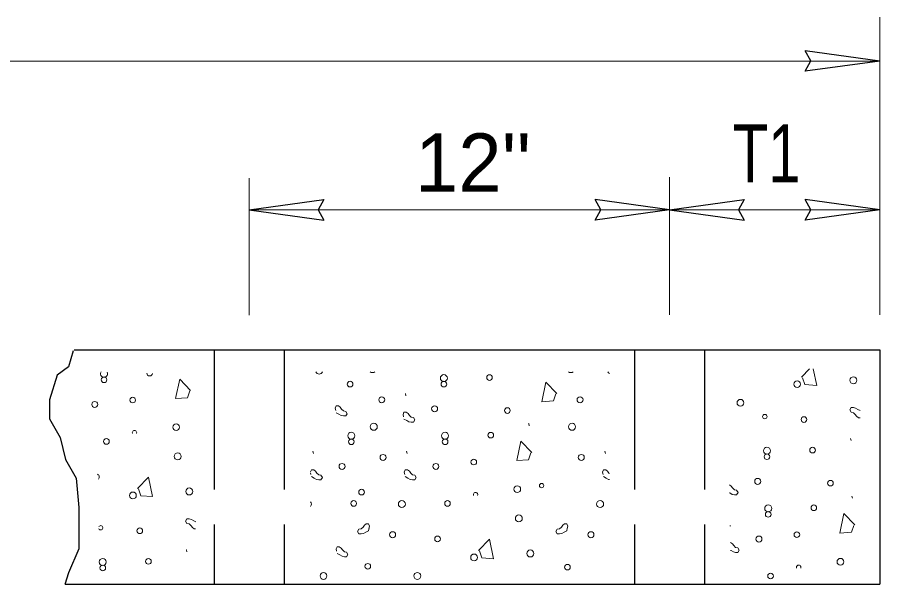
# Model space of a CAD drawing. Extents: x -750 to -381, y 157 to 431.
# Drawn here: x -616.79 to -597.52, y 322.86 to 335.54 of the extents above; entities that cross this region are included whole.
import ezdxf

# ---------------------------------------------------------------- set-up
doc = ezdxf.new("R2010")
doc.units = 0
doc.header["$LTSCALE"] = 0.52
doc.linetypes.add('LONG_DASHED', pattern=[7.5, 6, -1.5])
doc.layers.add('1', color=7, linetype='Continuous', lineweight=13)

msp = doc.modelspace()

# ---------------------------------------------------------------- linework, layer by layer
at = {"layer": '1'}
for p, q in [((-597.5181, 328.8913), (-597.5181, 335.5445)), ((-621.6054, 334.5654), (-597.5181, 334.5654)), ((-611.6057, 331.9442), (-611.6057, 328.8834)), ((-602.2139, 328.8913), (-602.2139, 331.9672)), ((-599.263, 327.4983), (-599.0842, 327.6844)), ((-610.2349, 325.3637), (-610.2276, 325.3268))]:
    msp.add_line(p, q, dxfattribs=at)
at = {"layer": '1', "lineweight": 25}
for p, q in [((-597.5181, 334.5654), (-599.1842, 334.7943)), ((-597.5181, 334.5654), (-599.1842, 334.3365)), ((-611.6054, 331.2392), (-609.9393, 331.4681)), ((-602.2139, 331.2392), (-603.88, 331.4681)), ((-602.2139, 331.2392), (-600.5479, 331.4681)), ((-597.5181, 331.2392), (-599.1842, 331.4681)), ((-611.6054, 331.2392), (-609.9393, 331.0102)), ((-602.2139, 331.2392), (-603.88, 331.0102)), ((-602.2139, 331.2392), (-600.5479, 331.0102)), ((-597.5181, 331.2392), (-599.1842, 331.0102)), ((-597.5193, 322.8621), (-615.7199, 322.8621))]:
    msp.add_line(p, q, dxfattribs=at)
at = {"layer": '1', "linetype": 'LONG_DASHED', "lineweight": 25}
for p, q in [((-612.3882, 328.1087), (-612.3882, 322.8692)), ((-610.823, 328.1087), (-610.823, 322.8692)), ((-602.9966, 328.1087), (-602.9966, 322.8597)), ((-601.4313, 328.1087), (-601.4313, 322.8597))]:
    msp.add_line(p, q, dxfattribs=at)
at = {"layer": '1', "lineweight": 25}
for points in [[(-599.1842, 334.3365), (-599.0553, 334.5677), (-599.1842, 334.7943)], [(-609.9393, 331.4681), (-610.0683, 331.2368), (-609.9393, 331.0102)], [(-603.88, 331.0102), (-603.7511, 331.2416), (-603.88, 331.4681)], [(-600.5479, 331.4681), (-600.6768, 331.2368), (-600.5479, 331.0102)], [(-599.1842, 331.0102), (-599.0553, 331.2416), (-599.1842, 331.4681)], [(-615.5384, 328.0891), (-615.648, 327.7291), (-615.8984, 327.5412), (-616.0705, 326.9933), (-616.0705, 326.5707), (-615.8358, 326.1481), (-615.7106, 325.6629), (-615.4758, 325.2403), (-615.4132, 324.5828), (-615.4132, 323.6594), (-615.648, 323.1272), (-615.7247, 322.868)], [(-615.5186, 328.1086), (-597.5181, 328.1086), (-597.5181, 322.8692)]]:
    msp.add_lwpolyline(points, dxfattribs=at)
at = {"layer": '1'}
for points in [[(-597.5181, 331.2392), (-602.2139, 331.2392), (-611.6054, 331.2392)], [(-599.0045, 327.6844), (-598.9272, 327.3151), (-599.1917, 327.3354), (-599.2426, 327.4881)], [(-612.9168, 327.2041), (-613.1611, 327.4583), (-613.2525, 327.0208), (-612.9881, 327.0412), (-612.9372, 327.1938)], [(-604.7343, 327.1348), (-604.9786, 327.389), (-605.07, 326.9516), (-604.8056, 326.9719), (-604.7547, 327.1245)], [(-608.1182, 327.132), (-608.106, 327.0842), (-608.1046, 327.083)], [(-609.6646, 326.704), (-609.6037, 326.6736), (-609.5527, 326.6431), (-609.5019, 326.6327), (-609.451, 326.6327), (-609.4205, 326.6837), (-609.451, 326.7345), (-609.5019, 326.7448), (-609.5425, 326.7854), (-609.5732, 326.8262), (-609.6137, 326.8567), (-609.6646, 326.8567), (-609.685, 326.8057), (-609.6749, 326.7549)], [(-608.1492, 326.5643), (-608.0883, 326.5338), (-608.0373, 326.5033), (-607.9865, 326.4931), (-607.9357, 326.4931), (-607.9052, 326.5439), (-607.9357, 326.5947), (-607.9865, 326.6051), (-608.0271, 326.6457), (-608.0577, 326.6864), (-608.0983, 326.7169), (-608.1492, 326.7169), (-608.1696, 326.6661), (-608.1595, 326.6152)], [(-597.9556, 326.7522), (-598.0061, 326.7773), (-598.0569, 326.8078), (-598.1078, 326.8181), (-598.1587, 326.8181), (-598.1892, 326.7672), (-598.1587, 326.7163), (-598.1078, 326.7061), (-598.0672, 326.6655), (-598.0365, 326.6248), (-597.9959, 326.5942), (-597.9562, 326.5942)], [(-605.35, 326.4154), (-605.3623, 326.4633), (-605.3637, 326.4645)], [(-598.1583, 326.0811), (-598.1706, 326.1288), (-598.172, 326.1302)], [(-605.2952, 325.8183), (-605.5394, 326.0725), (-605.6309, 325.6351), (-605.3664, 325.6555), (-605.3156, 325.8081)], [(-610.1863, 325.8436), (-610.1742, 325.7958), (-610.1727, 325.7945)], [(-608.0902, 325.8436), (-608.078, 325.7958), (-608.0765, 325.7945)], [(-603.6595, 325.8436), (-603.6472, 325.7958), (-603.6458, 325.7945)], [(-610.2173, 325.2759), (-610.1563, 325.2454), (-610.1055, 325.2149), (-610.0546, 325.2047), (-610.0037, 325.2047), (-609.9733, 325.2555), (-610.0037, 325.3063), (-610.0546, 325.3167), (-610.0952, 325.3572), (-610.1259, 325.398), (-610.1665, 325.4285), (-610.2173, 325.4285), (-610.2349, 325.3846)], [(-608.1212, 325.2759), (-608.0602, 325.2454), (-608.0093, 325.2149), (-607.9584, 325.2047), (-607.9076, 325.2047), (-607.8771, 325.2555), (-607.9076, 325.3063), (-607.9584, 325.3167), (-607.9991, 325.3572), (-608.0297, 325.398), (-608.0703, 325.4285), (-608.1212, 325.4285), (-608.1416, 325.3776), (-608.1314, 325.3268)], [(-603.5582, 325.3471), (-603.5683, 325.3572), (-603.599, 325.398), (-603.6396, 325.4285), (-603.6904, 325.4285), (-603.7108, 325.3776), (-603.7007, 325.3268)], [(-614.1043, 325.0119), (-613.8601, 325.2661), (-613.7686, 324.8287), (-614.0331, 324.849), (-614.0839, 325.0017)], [(-603.6904, 325.2759), (-603.6295, 325.2454), (-603.5786, 325.2149), (-603.5582, 325.2107)], [(-600.8719, 324.9127), (-600.8686, 324.9111), (-600.8177, 324.8806), (-600.7668, 324.8703), (-600.7159, 324.8703), (-600.6854, 324.9212), (-600.7159, 324.972), (-600.7668, 324.9823), (-600.8074, 325.0229), (-600.8381, 325.0637), (-600.8745, 325.0911)], [(-598.1302, 324.7927), (-598.1425, 324.8404), (-598.144, 324.8417)], [(-598.0755, 324.1956), (-598.3197, 324.4497), (-598.4112, 324.0123), (-598.1467, 324.0327), (-598.0959, 324.1853)], [(-612.8036, 324.2691), (-612.8473, 324.2909), (-612.8982, 324.3214), (-612.9491, 324.3317), (-613, 324.3317), (-613.0304, 324.2808), (-613, 324.2299), (-612.9491, 324.2197), (-612.9085, 324.179), (-612.8778, 324.1382), (-612.8372, 324.1078), (-612.806, 324.1078)], [(-608.9418, 324.0683), (-609.0027, 324.0378), (-609.0537, 324.0073), (-609.1045, 323.9971), (-609.1554, 323.9971), (-609.1859, 324.0479), (-609.1554, 324.0988), (-609.1045, 324.1091), (-609.0639, 324.1497), (-609.0332, 324.1904), (-608.9927, 324.2209), (-608.9418, 324.2209), (-608.9214, 324.1701), (-608.9315, 324.1192)], [(-604.5111, 324.0683), (-604.5721, 324.0378), (-604.6229, 324.0073), (-604.6738, 323.9971), (-604.7247, 323.9971), (-604.7552, 324.0479), (-604.7247, 324.0988), (-604.6738, 324.1091), (-604.6332, 324.1497), (-604.6026, 324.1904), (-604.562, 324.2209), (-604.5111, 324.2209), (-604.4907, 324.1701), (-604.5008, 324.1192)], [(-600.8612, 324.1843), (-600.8582, 324.1731), (-600.8568, 324.1717)], [(-608.9307, 324.1173), (-608.9429, 324.0695), (-608.9444, 324.0682)], [(-604.5, 324.1173), (-604.5122, 324.0695), (-604.5137, 324.0682)], [(-606.4827, 323.6262), (-606.2384, 323.8803), (-606.147, 323.4428), (-606.4114, 323.4633), (-606.4623, 323.6158)], [(-600.853, 323.6289), (-600.8405, 323.6227), (-600.7897, 323.5922), (-600.7387, 323.5818), (-600.6879, 323.5818), (-600.6574, 323.6327), (-600.6879, 323.6836), (-600.7387, 323.6939), (-600.7793, 323.7345), (-600.81, 323.7752), (-600.8506, 323.8057), (-600.8556, 323.8057)], [(-612.9997, 323.5947), (-613.0118, 323.6424), (-613.0133, 323.6438)], [(-609.6449, 323.5583), (-609.5839, 323.5278), (-609.533, 323.4973), (-609.4822, 323.4871), (-609.4312, 323.4871), (-609.4008, 323.5379), (-609.4312, 323.5888), (-609.4822, 323.5991), (-609.5227, 323.6397), (-609.5534, 323.6804), (-609.594, 323.7109), (-609.6449, 323.7109), (-609.6653, 323.6601), (-609.6552, 323.6092)]]:
    msp.add_lwpolyline(points, dxfattribs=at)
for centre, radius in [((-614.8512, 327.4417), 0.0628), ((-607.2585, 327.4779), 0.078), ((-606.2386, 327.4916), 0.0628), ((-598.1063, 327.4308), 0.078), ((-609.3538, 327.3443), 0.0628), ((-607.2577, 327.3443), 0.0628), ((-599.3643, 327.3434), 0.0753), ((-615.0585, 326.8897), 0.0673), ((-614.2111, 326.9876), 0.0628), ((-608.6455, 326.9934), 0.0673), ((-604.2148, 326.9934), 0.0673), ((-600.6311, 326.9281), 0.0753), ((-607.4649, 326.7924), 0.0673), ((-605.8393, 326.7534), 0.0628), ((-600.0861, 326.6187), 0.0489), ((-599.2118, 326.5522), 0.0628), ((-613.239, 326.3823), 0.0753), ((-608.8239, 326.3905), 0.078), ((-604.3932, 326.3905), 0.078), ((-614.7987, 326.0636), 0.0628), ((-609.3266, 326.1894), 0.078), ((-609.3258, 326.0559), 0.0628), ((-607.2304, 326.1894), 0.078), ((-607.2296, 326.0559), 0.0628), ((-606.2106, 326.2031), 0.0628), ((-600.0388, 325.8551), 0.078), ((-599.0189, 325.8688), 0.0628), ((-613.2044, 325.729), 0.078), ((-608.6175, 325.705), 0.0673), ((-604.1868, 325.705), 0.0673), ((-600.038, 325.7216), 0.0628), ((-609.533, 325.504), 0.0673), ((-607.4369, 325.504), 0.0673), ((-606.5895, 325.6018), 0.0628), ((-600.2452, 325.1697), 0.0673), ((-598.6196, 325.1307), 0.0628), ((-612.9476, 324.9444), 0.078), ((-609.0967, 324.9305), 0.0628), ((-605.6174, 324.9966), 0.0753), ((-605.0741, 325.0757), 0.0489), ((-614.2056, 324.857), 0.0753), ((-609.2733, 324.6778), 0.0628), ((-608.197, 324.6641), 0.078), ((-607.1771, 324.6778), 0.0628), ((-603.7663, 324.6641), 0.078), ((-600.0107, 324.5667), 0.078), ((-598.9909, 324.5804), 0.0628), ((-605.5828, 324.3432), 0.078), ((-600.0099, 324.4332), 0.0628), ((-614.0531, 324.0657), 0.0628), ((-608.4034, 323.9787), 0.0673), ((-603.9727, 323.9787), 0.0673), ((-599.3698, 323.9791), 0.0628), ((-607.3989, 323.8842), 0.0628), ((-600.2172, 323.8812), 0.0673), ((-605.326, 323.5586), 0.078), ((-614.8801, 323.3687), 0.078), ((-613.8602, 323.3824), 0.0628), ((-606.5839, 323.4712), 0.0753), ((-598.3977, 323.3738), 0.0753), ((-614.8793, 323.2351), 0.0628), ((-608.9584, 323.2723), 0.0628), ((-604.4967, 323.2524), 0.0628), ((-609.947, 323.056), 0.0753), ((-607.8508, 323.056), 0.0753), ((-599.9574, 323.0551), 0.0628)]:
    msp.add_circle(centre, radius, dxfattribs=at)
for centre, radius, start, end in [((-614.852, 327.5752), 0.078, 148.97252, 28.01506), ((-613.8322, 327.5889), 0.0628, 180.38296, 356.60462), ((-610.0457, 327.6429), 0.0753, 196.53383, 343.46617), ((-608.852, 327.6789), 0.078, 227.47507, 312.52492), ((-604.4212, 327.6789), 0.078, 227.47507, 312.52492), ((-603.5188, 327.6429), 0.0753, 196.53383, 238.49088), ((-614.1711, 326.2604), 0.0489, 337.44276, 202.55724), ((-615.0205, 325.27), 0.0628, 311.08457, 67.84007), ((-606.5495, 324.8746), 0.0489, 337.44276, 202.55724), ((-610.2932, 324.6641), 0.078, 318.27877, 41.72123), ((-614.9274, 324.1322), 0.0489, 202.87232, 142.87687), ((-599.3298, 323.2519), 0.0489, 337.44276, 202.55724)]:
    msp.add_arc(centre, radius, start, end, dxfattribs=at)

# ---------------------------------------------------------------- texts
at = {"layer": '1', "width": 0.75}
msp.add_text('T1', height=1.3, dxfattribs=at).set_placement((-600.807, 331.8508))
at = {"layer": '1'}
msp.add_text("12''", height=1.3, dxfattribs=at).set_placement((-607.9025, 331.6475))

doc.saveas('drawing.dxf')
